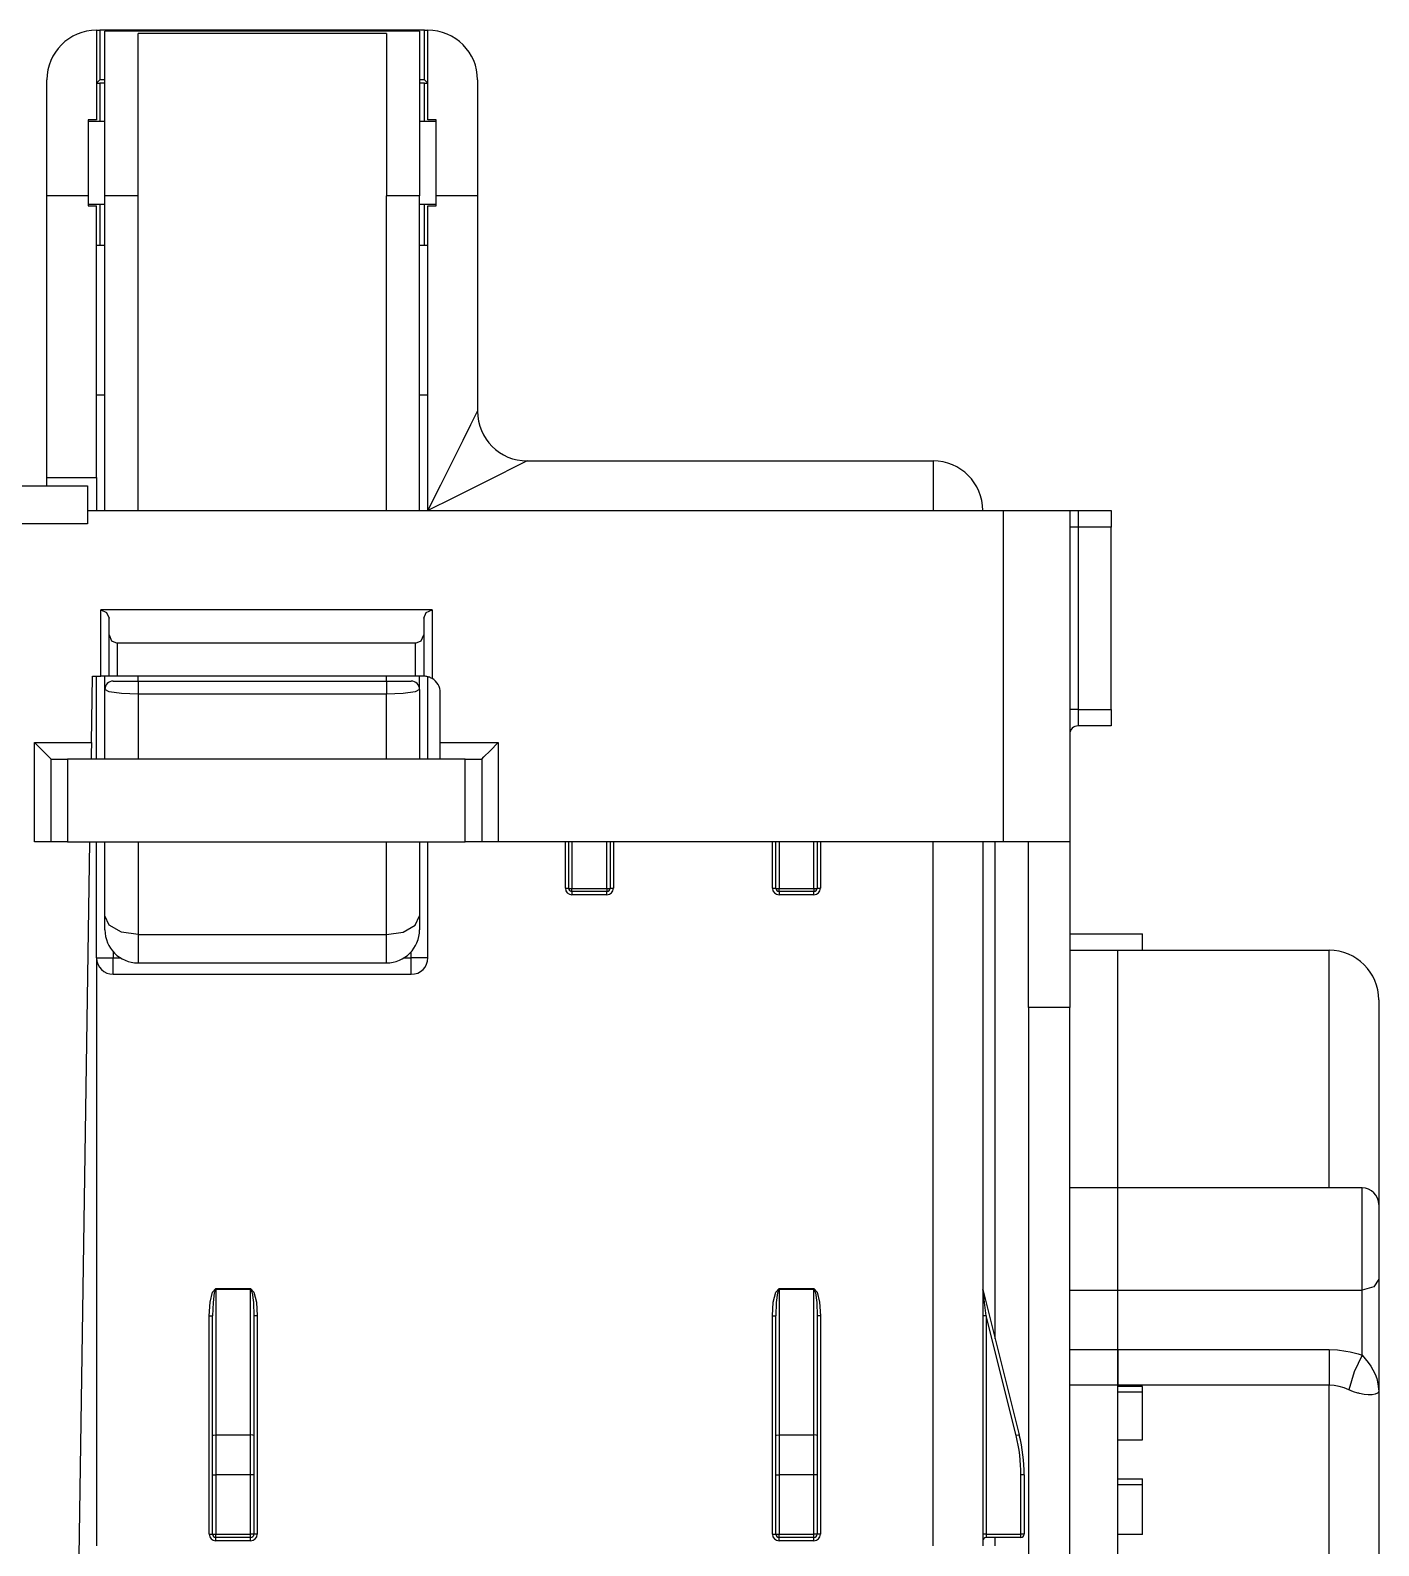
# Model space of a CAD drawing. Header units: millimetres. Extents: x 10547 to 11305, y 9897 to 10391.
# Drawn here: x 10951.976 to 10952.705, y 10069.149 to 10069.969 of the extents above; entities that cross this region are included whole.
import ezdxf

# ---------------------------------------------------------------- set-up
doc = ezdxf.new("R2010")
doc.units = ezdxf.units.MM
doc.layers.add('LG-AIRCON', color=240, linetype='Continuous')
doc.layers.add('에어컨', color=15, linetype='Continuous')

# ---------------------------------------------------------------- blocks, each defined once
blk = doc.blocks.new('A$C079960E7')
at = {"layer": '에어컨', "color": 0, "linetype": 'Continuous'}
for p, q in [((1869.31, 348.3, 0), (1869.67, 348.3, 0)), ((1869.31, 348.3, 0), (1869.31, 348.3, 0)), ((1869.31, 348.3, 0), (1869.31, 348.3, 0)), ((1869.31, 348.3, 0), (1869.31, 347.56, 0)), ((1869.31, 348.3, 0), (1869.31, 348.3, 0)), ((1869.31, 348.3, 0), (1869.34, 348.3, 0)), ((1869.31, 347.56, 0), (1869.31, 345.59, 0)), ((1869.34, 348.3, 0), (1869.37, 348.3, 0)), ((1869.37, 348.3, 0), (1869.41, 348.3, 0)), ((1869.41, 348.3, 0), (1869.53, 348.3, 0)), ((1869.53, 348.3, 0), (1869.67, 348.3, 0)), ((1869.67, 348.3, 0), (1869.67, 342.9, 0)), ((1904.95, 348.3, 0), (1869.67, 348.3, 0)), ((1904.41, 348.2, 0), (1870.21, 348.2, 0)), ((1870.21, 348.19, 0), (1870.21, 348.2, 0)), ((1870.21, 348.2, 0), (1870.21, 348.2, 0)), ((1904.41, 348.19, 0), (1870.21, 348.19, 0)), ((1870.21, 347.18, 0), (1870.21, 348.19, 0)), ((1900.81, 347.94, 0), (1873.81, 347.94, 0)), ((1873.81, 346.67, 0), (1873.81, 347.94, 0)), ((1900.81, 347.94, 0), (1900.81, 346.67, 0)), ((1904.41, 348.2, 0), (1904.41, 348.2, 0)), ((1904.41, 348.2, 0), (1904.41, 348.19, 0)), ((1904.41, 348.19, 0), (1904.41, 347.18, 0)), ((1904.95, 342.9, 0), (1904.95, 348.3, 0)), ((1904.95, 348.3, 0), (1905.31, 348.3, 0)), ((1904.95, 348.3, 0), (1905.01, 348.3, 0)), ((1905.01, 348.3, 0), (1905.07, 348.3, 0)), ((1905.07, 348.3, 0), (1905.12, 348.3, 0)), ((1905.12, 348.3, 0), (1905.17, 348.3, 0)), ((1905.17, 348.3, 0), (1905.22, 348.3, 0)), ((1905.22, 348.3, 0), (1905.25, 348.3, 0)), ((1905.25, 348.3, 0), (1905.28, 348.3, 0)), ((1905.28, 348.3, 0), (1905.3, 348.3, 0)), ((1905.3, 348.3, 0), (1905.31, 348.3, 0)), ((1905.31, 348.3, 0), (1905.31, 348.3, 0)), ((1905.31, 348.3, 0), (1905.31, 348.3, 0)), ((1905.31, 347.56, 0), (1905.31, 348.3, 0)), ((1905.31, 348.3, 0), (1905.31, 348.3, 0)), ((1905.31, 345.59, 0), (1905.31, 347.56, 0)), ((1870.21, 345.18, 0), (1870.21, 347.18, 0)), ((1873.81, 344.55, 0), (1873.81, 346.67, 0)), ((1900.81, 346.67, 0), (1900.81, 344.55, 0)), ((1904.41, 347.18, 0), (1904.41, 345.18, 0)), ((1869.31, 345.59, 0), (1869.31, 342.52, 0)), ((1870.21, 342.3, 0), (1870.21, 345.18, 0)), ((1873.81, 341.69, 0), (1873.81, 344.55, 0)), ((1900.81, 344.55, 0), (1900.81, 341.69, 0)), ((1904.41, 345.18, 0), (1904.41, 342.3, 0)), ((1905.31, 342.52, 0), (1905.31, 345.59, 0)), ((1863.91, 342.28, 0), (1863.91, 342.9, 0)), ((1869.67, 342.9, 0), (1869.31, 342.54, 0)), ((1870.21, 342.9, 0), (1869.67, 342.9, 0)), ((1904.95, 342.9, 0), (1904.41, 342.9, 0)), ((1904.95, 342.9, 0), (1905.31, 342.54, 0)), ((1910.71, 342.9, 0), (1910.71, 342.28, 0)), ((1863.91, 340.5, 0), (1863.91, 342.28, 0)), ((1869.31, 342.54, 0), (1869.41, 342.54, 0)), ((1869.31, 342.52, 0), (1869.31, 338.58, 0)), ((1869.41, 342.54, 0), (1869.67, 342.54, 0)), ((1870.21, 342.54, 0), (1869.67, 342.54, 0)), ((1869.67, 342.54, 0), (1869.67, 338.4, 0)), ((1870.21, 338.72, 0), (1870.21, 342.3, 0)), ((1873.81, 338.24, 0), (1873.81, 341.69, 0)), ((1900.81, 341.69, 0), (1900.81, 338.24, 0)), ((1904.95, 342.54, 0), (1904.41, 342.54, 0)), ((1904.41, 342.3, 0), (1904.41, 338.72, 0)), ((1904.95, 338.4, 0), (1904.95, 342.54, 0)), ((1904.95, 342.54, 0), (1905.2, 342.54, 0)), ((1905.2, 342.54, 0), (1905.31, 342.54, 0)), ((1905.31, 338.58, 0), (1905.31, 342.52, 0)), ((1910.71, 342.28, 0), (1910.71, 340.5, 0)), ((1863.91, 337.71, 0), (1863.91, 340.5, 0)), ((1910.71, 340.5, 0), (1910.71, 337.71, 0)), ((1863.91, 334.2, 0), (1863.91, 337.71, 0)), ((1868.41, 338.58, 0), (1868.41, 334.56, 0)), ((1868.86, 338.58, 0), (1868.41, 338.58, 0)), ((1870.21, 338.4, 0), (1868.41, 338.4, 0)), ((1869.31, 338.58, 0), (1868.86, 338.58, 0)), ((1870.21, 334.64, 0), (1870.21, 338.72, 0)), ((1873.81, 334.37, 0), (1873.81, 338.24, 0)), ((1900.81, 338.24, 0), (1900.81, 334.37, 0)), ((1904.41, 338.72, 0), (1904.41, 334.64, 0)), ((1906.21, 338.4, 0), (1904.41, 338.4, 0)), ((1905.76, 338.58, 0), (1905.31, 338.58, 0)), ((1906.21, 338.58, 0), (1905.76, 338.58, 0)), ((1906.21, 334.56, 0), (1906.21, 338.58, 0)), ((1910.71, 337.71, 0), (1910.71, 334.2, 0)), ((1868.41, 334.56, 0), (1868.41, 330.3, 0)), ((1870.21, 330.3, 0), (1870.21, 334.64, 0)), ((1873.81, 330.3, 0), (1873.81, 334.37, 0)), ((1900.81, 334.37, 0), (1900.81, 330.3, 0)), ((1904.41, 334.64, 0), (1904.41, 330.3, 0)), ((1906.21, 330.3, 0), (1906.21, 334.56, 0)), ((1863.91, 330.3, 0), (1863.91, 334.2, 0)), ((1910.71, 334.2, 0), (1910.71, 330.3, 0)), ((1863.91, 299.7, 0), (1863.91, 330.3, 0)), ((1864.49, 330.3, 0), (1863.91, 330.3, 0)), ((1866.1, 330.3, 0), (1864.49, 330.3, 0)), ((1868.41, 330.3, 0), (1866.1, 330.3, 0)), ((1868.41, 330.3, 0), (1868.41, 329.22, 0)), ((1868.41, 329.4, 0), (1870.21, 329.4, 0)), ((1869.67, 329.4, 0), (1869.67, 324.9, 0)), ((1873.81, 330.3, 0), (1870.21, 330.3, 0)), ((1870.21, 296.1, 0), (1870.21, 330.3, 0)), ((1873.81, 296.1, 0), (1873.81, 330.3, 0)), ((1904.41, 330.3, 0), (1900.81, 330.3, 0)), ((1900.81, 296.1, 0), (1900.81, 330.3, 0)), ((1904.41, 296.1, 0), (1904.41, 330.3, 0)), ((1904.41, 329.4, 0), (1906.21, 329.4, 0)), ((1904.95, 324.9, 0), (1904.95, 329.4, 0)), ((1906.21, 329.22, 0), (1906.21, 330.3, 0)), ((1908.51, 330.3, 0), (1906.21, 330.3, 0)), ((1910.13, 330.3, 0), (1908.51, 330.3, 0)), ((1910.71, 330.3, 0), (1910.13, 330.3, 0)), ((1910.71, 330.3, 0), (1910.71, 306.9, 0)), ((1868.41, 329.22, 0), (1868.86, 329.22, 0)), ((1868.86, 329.22, 0), (1869.31, 329.22, 0)), ((1869.31, 299.7, 0), (1869.31, 329.22, 0)), ((1905.31, 296.1, 0), (1905.31, 329.22, 0)), ((1905.31, 329.22, 0), (1905.76, 329.22, 0)), ((1905.76, 329.22, 0), (1906.21, 329.22, 0)), ((1869.41, 324.9, 0), (1869.31, 324.9, 0)), ((1869.67, 324.9, 0), (1869.41, 324.9, 0)), ((1870.21, 324.9, 0), (1869.67, 324.9, 0)), ((1904.95, 324.9, 0), (1904.41, 324.9, 0)), ((1905.2, 324.9, 0), (1904.95, 324.9, 0)), ((1905.31, 324.9, 0), (1905.2, 324.9, 0)), ((1869.31, 308.7, 0), (1869.55, 308.7, 0)), ((1869.55, 308.7, 0), (1870.21, 308.7, 0)), ((1904.41, 308.7, 0), (1905.07, 308.7, 0)), ((1905.07, 308.7, 0), (1905.31, 308.7, 0)), ((1909.98, 305.45, 0), (1910.52, 306.53, 0)), ((1910.52, 306.53, 0), (1910.71, 306.9, 0)), ((1909.13, 303.74, 0), (1909.98, 305.45, 0)), ((1908.01, 301.5, 0), (1909.13, 303.74, 0)), ((1906.71, 298.9, 0), (1908.01, 301.5, 0)), ((1916.11, 301.5, 0), (1915.74, 301.32, 0)), ((1916.11, 301.5, 0), (1960.21, 301.5, 0)), ((1960.21, 301.5, 0), (1960.21, 300.78, 0)), ((1912.94, 299.92, 0), (1910.71, 298.8, 0)), ((1914.66, 300.78, 0), (1912.94, 299.92, 0)), ((1915.74, 301.32, 0), (1914.66, 300.78, 0)), ((1960.21, 300.78, 0), (1960.21, 298.8, 0)), ((1859.32, 298.8, 0), (1862.76, 298.8, 0)), ((1862.76, 298.8, 0), (1865.68, 298.8, 0)), ((1863.91, 298.8, 0), (1863.91, 299.7, 0)), ((1863.91, 299.7, 0), (1869.31, 299.7, 0)), ((1865.68, 298.8, 0), (1867.63, 298.8, 0)), ((1867.63, 298.8, 0), (1868.32, 298.8, 0)), ((1868.32, 298.8, 0), (1868.32, 294.66, 0)), ((1869.31, 299.7, 0), (1869.31, 296.1, 0)), ((1905.31, 296.1, 0), (1906.71, 298.9, 0)), ((1910.71, 298.8, 0), (1908.1, 297.5, 0)), ((1960.21, 298.8, 0), (1960.21, 296.1, 0)), ((1908.1, 297.5, 0), (1905.31, 296.1, 0)), ((1868.32, 296.1, 0), (1967.86, 296.1, 0)), ((1967.86, 260.1, 0), (1967.86, 296.1, 0)), ((1967.86, 296.1, 0), (1970.61, 296.1, 0)), ((1970.61, 296.1, 0), (1972.95, 296.1, 0)), ((1972.95, 296.1, 0), (1974.51, 296.1, 0)), ((1974.51, 296.1, 0), (1975.06, 296.1, 0)), ((1975.06, 296.1, 0), (1975.06, 260.1, 0)), ((1975.06, 296.1, 0), (1975.09, 296.1, 0)), ((1975.09, 296.1, 0), (1975.17, 296.1, 0)), ((1975.17, 296.1, 0), (1975.45, 296.1, 0)), ((1975.45, 296.1, 0), (1975.83, 296.1, 0)), ((1975.83, 296.1, 0), (1975.89, 296.1, 0)), ((1975.89, 296.1, 0), (1975.95, 296.1, 0)), ((1975.95, 296.1, 0), (1975.95, 296.1, 0)), ((1975.95, 296.1, 0), (1975.96, 296.1, 0)), ((1975.96, 296.1, 0), (1979.56, 296.1, 0)), ((1975.96, 296.1, 0), (1975.96, 295.57, 0)), ((1975.96, 295.57, 0), (1975.96, 294.3, 0)), ((1979.56, 296.1, 0), (1979.56, 295.57, 0)), ((1979.56, 295.57, 0), (1979.56, 294.3, 0)), ((1862.76, 294.66, 0), (1859.32, 294.66, 0)), ((1865.68, 294.66, 0), (1862.76, 294.66, 0)), ((1867.63, 294.66, 0), (1865.68, 294.66, 0)), ((1868.32, 294.66, 0), (1867.63, 294.66, 0)), ((1975.32, 294.3, 0), (1975.06, 294.3, 0)), ((1975.96, 294.3, 0), (1975.32, 294.3, 0)), ((1975.96, 294.3, 0), (1975.96, 274.5, 0)), ((1979.56, 294.3, 0), (1975.96, 294.3, 0)), ((1979.56, 274.5, 0), (1979.56, 294.3, 0)), ((1905.76, 285.3, 0), (1869.76, 285.3, 0)), ((1869.76, 278.1, 0), (1869.76, 285.3, 0)), ((1869.76, 285.3, 0), (1870.39, 285.04, 0)), ((1870.39, 285.04, 0), (1870.66, 284.4, 0)), ((1904.86, 284.4, 0), (1905.12, 285.04, 0)), ((1905.12, 285.04, 0), (1905.76, 285.3, 0)), ((1905.76, 285.3, 0), (1905.76, 277.86, 0)), ((1870.66, 282.6, 0), (1870.66, 284.4, 0)), ((1904.86, 284.4, 0), (1904.86, 282.6, 0)), ((1870.66, 278.1, 0), (1870.66, 282.6, 0)), ((1870.66, 282.6, 0), (1870.92, 281.96, 0)), ((1870.92, 281.96, 0), (1871.56, 281.7, 0)), ((1871.56, 281.7, 0), (1871.56, 278.1, 0)), ((1903.96, 281.7, 0), (1871.56, 281.7, 0)), ((1903.96, 281.7, 0), (1904.59, 281.96, 0)), ((1903.96, 278.1, 0), (1903.96, 281.7, 0)), ((1904.59, 281.96, 0), (1904.86, 282.6, 0)), ((1904.86, 282.6, 0), (1904.86, 278.1, 0)), ((1868.75, 270.9, 0), (1868.86, 278.1, 0)), ((1868.86, 278.1, 0), (1869.76, 278.1, 0)), ((1869.31, 269.1, 0), (1869.31, 278.1, 0)), ((1870.39, 278.1, 0), (1869.76, 278.1, 0)), ((1870.21, 276.67, 0), (1870.21, 278.1, 0)), ((1870.66, 278.1, 0), (1870.39, 278.1, 0)), ((1870.92, 278.1, 0), (1870.66, 278.1, 0)), ((1871.56, 278.1, 0), (1870.92, 278.1, 0)), ((1871.11, 277.57, 0), (1871.47, 277.57, 0)), ((1871.47, 277.57, 0), (1872.46, 277.57, 0)), ((1903.96, 278.1, 0), (1871.56, 278.1, 0)), ((1872.46, 277.57, 0), (1873.81, 277.57, 0)), ((1873.81, 277.57, 0), (1873.81, 278.1, 0)), ((1873.81, 277.57, 0), (1900.81, 277.57, 0)), ((1873.81, 277.57, 0), (1873.81, 277.09, 0)), ((1873.81, 277.09, 0), (1873.81, 276.16, 0)), ((1900.81, 277.57, 0), (1900.81, 278.1, 0)), ((1900.81, 277.57, 0), (1900.81, 277.09, 0)), ((1900.81, 277.57, 0), (1902.16, 277.57, 0)), ((1900.81, 277.09, 0), (1900.81, 276.16, 0)), ((1902.16, 277.57, 0), (1903.15, 277.57, 0)), ((1903.15, 277.57, 0), (1903.51, 277.57, 0)), ((1904.59, 278.1, 0), (1903.96, 278.1, 0)), ((1904.41, 276.67, 0), (1904.41, 278.1, 0)), ((1904.86, 278.1, 0), (1904.59, 278.1, 0)), ((1904.88, 278.1, 0), (1904.86, 278.1, 0)), ((1904.86, 278.1, 0), (1904.86, 278.1, 0)), ((1904.9, 278.1, 0), (1904.88, 278.1, 0)), ((1904.93, 278.1, 0), (1904.9, 278.1, 0)), ((1905.02, 278.09, 0), (1904.93, 278.1, 0)), ((1905.14, 278.08, 0), (1905.02, 278.09, 0)), ((1905.2, 278.07, 0), (1905.14, 278.08, 0)), ((1905.28, 278.05, 0), (1905.2, 278.07, 0)), ((1905.35, 278.03, 0), (1905.28, 278.05, 0)), ((1905.31, 269.1, 0), (1905.31, 278.04, 0)), ((1905.43, 278.01, 0), (1905.35, 278.03, 0)), ((1905.52, 277.98, 0), (1905.43, 278.01, 0)), ((1905.6, 277.94, 0), (1905.52, 277.98, 0)), ((1905.68, 277.9, 0), (1905.6, 277.94, 0)), ((1905.76, 277.86, 0), (1905.68, 277.9, 0)), ((1870.21, 269.1, 0), (1870.21, 276.67, 0)), ((1870.69, 276.42, 0), (1870.21, 276.67, 0)), ((1872.01, 276.23, 0), (1870.69, 276.42, 0)), ((1873.81, 276.16, 0), (1872.01, 276.23, 0)), ((1900.81, 276.16, 0), (1873.81, 276.16, 0)), ((1873.81, 276.16, 0), (1873.81, 269.1, 0)), ((1902.61, 276.23, 0), (1900.81, 276.16, 0)), ((1900.81, 269.1, 0), (1900.81, 276.16, 0)), ((1903.93, 276.42, 0), (1902.61, 276.23, 0)), ((1904.41, 276.67, 0), (1903.93, 276.42, 0)), ((1904.41, 276.67, 0), (1904.41, 269.1, 0)), ((1906.66, 270.9, 0), (1906.66, 276.3, 0)), ((1975.32, 274.5, 0), (1975.06, 274.5, 0)), ((1975.96, 274.5, 0), (1975.32, 274.5, 0)), ((1975.96, 274.5, 0), (1979.56, 274.5, 0)), ((1975.96, 274.5, 0), (1975.96, 273.23, 0)), ((1979.56, 274.5, 0), (1979.56, 273.23, 0)), ((1975.96, 273.23, 0), (1975.96, 272.7, 0)), ((1979.56, 272.7, 0), (1975.96, 272.7, 0)), ((1979.56, 273.23, 0), (1979.56, 272.7, 0)), ((1862.56, 260.1, 0), (1862.56, 270.9, 0)), ((1862.56, 270.9, 0), (1868.75, 270.9, 0)), ((1862.56, 270.9, 0), (1863.46, 270, 0)), ((1868.75, 270.9, 0), (1868.73, 269.63, 0)), ((1906.66, 270.9, 0), (1912.96, 270.9, 0)), ((1906.66, 269.63, 0), (1906.66, 270.9, 0)), ((1912.06, 270, 0), (1912.96, 270.9, 0)), ((1912.96, 270.9, 0), (1912.96, 260.1, 0)), ((1863.46, 270, 0), (1864.12, 269.34, 0)), ((1864.12, 269.34, 0), (1864.36, 269.1, 0)), ((1864.36, 260.1, 0), (1864.36, 269.1, 0)), ((1864.36, 269.1, 0), (1864.88, 269.1, 0)), ((1864.88, 269.1, 0), (1866.16, 269.1, 0)), ((1866.16, 269.1, 0), (1866.16, 260.1, 0)), ((1909.36, 269.1, 0), (1866.16, 269.1, 0)), ((1868.73, 269.63, 0), (1868.72, 269.1, 0)), ((1906.66, 269.1, 0), (1906.66, 269.63, 0)), ((1909.36, 260.1, 0), (1909.36, 269.1, 0)), ((1909.36, 269.1, 0), (1910.63, 269.1, 0)), ((1910.63, 269.1, 0), (1911.16, 269.1, 0)), ((1911.16, 269.1, 0), (1911.4, 269.34, 0)), ((1911.16, 269.1, 0), (1911.16, 260.1, 0)), ((1911.4, 269.34, 0), (1912.06, 270, 0)), ((1863.83, 260.1, 0), (1862.56, 260.1, 0)), ((1864.36, 260.1, 0), (1863.83, 260.1, 0)), ((1864.88, 260.1, 0), (1864.36, 260.1, 0)), ((1866.16, 260.1, 0), (1864.88, 260.1, 0)), ((1866.16, 260.1, 0), (1909.36, 260.1, 0)), ((1867.21, 168.66, 0), (1868.59, 260.1, 0)), ((1869.31, 247.5, 0), (1869.31, 260.1, 0)), ((1870.21, 252.07, 0), (1870.21, 260.1, 0)), ((1873.81, 260.1, 0), (1873.81, 250.01, 0)), ((1900.81, 250.01, 0), (1900.81, 260.1, 0)), ((1904.41, 260.1, 0), (1904.41, 252.07, 0)), ((1905.31, 247.5, 0), (1905.31, 260.1, 0)), ((1910.63, 260.1, 0), (1909.36, 260.1, 0)), ((1911.16, 260.1, 0), (1910.63, 260.1, 0)), ((1911.69, 260.1, 0), (1911.16, 260.1, 0)), ((1912.96, 260.1, 0), (1911.69, 260.1, 0)), ((1967.86, 260.1, 0), (1912.96, 260.1, 0)), ((1920.25, 255.06, 0), (1920.25, 260.1, 0)), ((1920.61, 255.06, 0), (1920.61, 260.1, 0)), ((1920.97, 260.1, 0), (1920.97, 255.01, 0)), ((1924.75, 255.01, 0), (1924.75, 260.1, 0)), ((1925.11, 260.1, 0), (1925.11, 255.06, 0)), ((1925.47, 260.1, 0), (1925.47, 255.06, 0)), ((1942.75, 255.06, 0), (1942.75, 260.1, 0)), ((1943.11, 255.06, 0), (1943.11, 260.1, 0)), ((1943.47, 260.1, 0), (1943.47, 255.01, 0)), ((1947.25, 255.01, 0), (1947.25, 260.1, 0)), ((1947.61, 260.1, 0), (1947.61, 255.06, 0)), ((1947.97, 260.1, 0), (1947.97, 255.06, 0)), ((1960.21, 183.6, 0), (1960.21, 260.1, 0)), ((1965.61, 260.1, 0), (1965.61, 183.6, 0)), ((1966.96, 206.1, 0), (1966.96, 260.1, 0)), ((1970.61, 260.1, 0), (1967.86, 260.1, 0)), ((1970.56, 259.49, 0), (1970.56, 260.1, 0)), ((1970.56, 257.69, 0), (1970.56, 259.49, 0)), ((1972.95, 260.1, 0), (1970.61, 260.1, 0)), ((1974.51, 260.1, 0), (1972.95, 260.1, 0)), ((1975.06, 260.1, 0), (1974.51, 260.1, 0)), ((1975.06, 260.1, 0), (1975.06, 259.49, 0)), ((1975.06, 259.49, 0), (1975.06, 257.69, 0)), ((1970.56, 254.83, 0), (1970.56, 257.69, 0)), ((1975.06, 257.69, 0), (1975.06, 254.83, 0)), ((1920.25, 255.06, 0), (1920.5, 255.06, 0)), ((1920.5, 255.06, 0), (1920.61, 255.06, 0)), ((1920.61, 255.06, 0), (1920.71, 255.03, 0)), ((1920.71, 255.03, 0), (1920.97, 255.01, 0)), ((1920.97, 255.01, 0), (1924.75, 255.01, 0)), ((1920.97, 254.79, 0), (1920.97, 255.01, 0)), ((1920.97, 254.7, 0), (1920.97, 254.79, 0)), ((1924.75, 254.7, 0), (1920.97, 254.7, 0)), ((1920.97, 254.7, 0), (1920.97, 254.6, 0)), ((1920.97, 254.6, 0), (1920.97, 254.34, 0)), ((1924.75, 254.34, 0), (1920.97, 254.34, 0)), ((1924.75, 255.01, 0), (1925, 255.03, 0)), ((1924.75, 255.01, 0), (1924.75, 254.79, 0)), ((1924.75, 254.79, 0), (1924.75, 254.7, 0)), ((1924.75, 254.6, 0), (1924.75, 254.7, 0)), ((1924.75, 254.34, 0), (1924.75, 254.6, 0)), ((1925, 255.03, 0), (1925.11, 255.06, 0)), ((1925.11, 255.06, 0), (1925.21, 255.06, 0)), ((1925.21, 255.06, 0), (1925.47, 255.06, 0)), ((1942.75, 255.06, 0), (1943, 255.06, 0)), ((1943, 255.06, 0), (1943.11, 255.06, 0)), ((1943.11, 255.06, 0), (1943.21, 255.03, 0)), ((1943.21, 255.03, 0), (1943.47, 255.01, 0)), ((1943.47, 255.01, 0), (1947.25, 255.01, 0)), ((1943.47, 254.79, 0), (1943.47, 255.01, 0)), ((1943.47, 254.7, 0), (1943.47, 254.79, 0)), ((1947.25, 254.7, 0), (1943.47, 254.7, 0)), ((1943.47, 254.7, 0), (1943.47, 254.6, 0)), ((1943.47, 254.6, 0), (1943.47, 254.34, 0)), ((1947.25, 254.34, 0), (1943.47, 254.34, 0)), ((1947.25, 255.01, 0), (1947.5, 255.03, 0)), ((1947.25, 255.01, 0), (1947.25, 254.79, 0)), ((1947.25, 254.79, 0), (1947.25, 254.7, 0)), ((1947.25, 254.6, 0), (1947.25, 254.7, 0)), ((1947.25, 254.34, 0), (1947.25, 254.6, 0)), ((1947.5, 255.03, 0), (1947.61, 255.06, 0)), ((1947.61, 255.06, 0), (1947.71, 255.06, 0)), ((1947.71, 255.06, 0), (1947.97, 255.06, 0)), ((1970.56, 251.1, 0), (1970.56, 254.83, 0)), ((1975.06, 254.83, 0), (1975.06, 251.1, 0)), ((1870.69, 251.04, 0), (1870.21, 252.07, 0)), ((1870.21, 250.94, 0), (1870.21, 252.07, 0)), ((1903.93, 251.04, 0), (1904.41, 252.07, 0)), ((1904.41, 252.07, 0), (1904.41, 250.94, 0)), ((1870.21, 250.54, 0), (1870.21, 250.94, 0)), ((1872.01, 250.28, 0), (1870.69, 251.04, 0)), ((1902.61, 250.28, 0), (1903.93, 251.04, 0)), ((1904.41, 250.94, 0), (1904.41, 250.54, 0)), ((1970.56, 246.76, 0), (1970.56, 251.1, 0)), ((1975.06, 251.1, 0), (1975.06, 246.76, 0)), ((1873.81, 250.01, 0), (1872.01, 250.28, 0)), ((1873.81, 250.01, 0), (1900.81, 250.01, 0)), ((1873.81, 250.01, 0), (1873.81, 247.75, 0)), ((1900.81, 250.01, 0), (1902.61, 250.28, 0)), ((1900.81, 247.75, 0), (1900.81, 250.01, 0)), ((1975.06, 250.11, 0), (1982.98, 250.11, 0)), ((1982.98, 248.31, 0), (1982.98, 250.11, 0)), ((1869.31, 247.5, 0), (1869.31, 183.6, 0)), ((1869.31, 247.5, 0), (1869.84, 247.5, 0)), ((1869.84, 247.5, 0), (1871.11, 247.5, 0)), ((1871.11, 248.16, 0), (1871.11, 247.5, 0)), ((1871.11, 247.5, 0), (1871.87, 247.5, 0)), ((1871.11, 246.23, 0), (1871.11, 247.5, 0)), ((1873.81, 247.75, 0), (1873.81, 246.94, 0)), ((1900.81, 246.94, 0), (1900.81, 247.75, 0)), ((1902.74, 247.5, 0), (1903.51, 247.5, 0)), ((1903.51, 247.5, 0), (1903.51, 248.16, 0)), ((1904.78, 247.5, 0), (1903.51, 247.5, 0)), ((1903.51, 246.23, 0), (1903.51, 247.5, 0)), ((1905.31, 247.5, 0), (1904.78, 247.5, 0)), ((1975.06, 248.31, 0), (1980.28, 248.31, 0)), ((1980.28, 248.31, 0), (2003.23, 248.31, 0)), ((1980.28, 247.76, 0), (1980.28, 248.31, 0)), ((1980.28, 247.76, 0), (1980.28, 248.31, 0)), ((1980.28, 246.09, 0), (1980.28, 247.76, 0)), ((1980.28, 246.09, 0), (1980.28, 247.76, 0)), ((2003.23, 247.76, 0), (2003.23, 248.31, 0)), ((2003.23, 246.09, 0), (2003.23, 247.76, 0)), ((1871.11, 245.7, 0), (1871.11, 246.23, 0)), ((1871.11, 245.7, 0), (1903.51, 245.7, 0)), ((1873.81, 246.94, 0), (1900.81, 246.94, 0)), ((1903.51, 245.7, 0), (1903.51, 246.23, 0)), ((1970.56, 242.1, 0), (1970.56, 246.76, 0)), ((1975.06, 246.76, 0), (1975.06, 242.1, 0)), ((1980.28, 243.35, 0), (1980.28, 246.09, 0)), ((1980.28, 243.35, 0), (1980.28, 246.09, 0)), ((2003.23, 243.35, 0), (2003.23, 246.09, 0)), ((1980.28, 239.56, 0), (1980.28, 243.35, 0)), ((1980.28, 239.56, 0), (1980.28, 243.35, 0)), ((2003.23, 239.56, 0), (2003.23, 243.35, 0)), ((2008.63, 242.91, 0), (2008.63, 242.43, 0)), ((2008.63, 242.43, 0), (2008.63, 241.01, 0)), ((1975.06, 242.1, 0), (1970.56, 242.1, 0)), ((1970.56, 242.1, 0), (1970.56, 166.5, 0)), ((1975.06, 165.6, 0), (1975.06, 242.1, 0)), ((2008.63, 241.01, 0), (2008.63, 238.66, 0)), ((1980.28, 234.78, 0), (1980.28, 239.56, 0)), ((1980.28, 234.78, 0), (1980.28, 239.56, 0)), ((2003.23, 234.78, 0), (2003.23, 239.56, 0)), ((2008.63, 238.66, 0), (2008.63, 235.4, 0)), ((1980.28, 229.06, 0), (1980.28, 234.78, 0)), ((1980.28, 229.06, 0), (1980.28, 234.78, 0)), ((2003.23, 229.06, 0), (2003.23, 234.78, 0)), ((2008.63, 235.4, 0), (2008.63, 231.29, 0)), ((2008.63, 231.29, 0), (2008.63, 226.36, 0)), ((1980.28, 222.48, 0), (1980.28, 229.06, 0)), ((1980.28, 222.48, 0), (1980.28, 229.06, 0)), ((2003.23, 222.48, 0), (2003.23, 229.06, 0)), ((2008.63, 226.36, 0), (2008.63, 220.68, 0)), ((1980.28, 222.48, 0), (1975.06, 222.48, 0)), ((2006.83, 222.48, 0), (1980.28, 222.48, 0)), ((1980.28, 222, 0), (1980.28, 222.48, 0)), ((1980.28, 222, 0), (1980.28, 222.48, 0)), ((2006.83, 222, 0), (2006.83, 222.48, 0)), ((1980.28, 220.64, 0), (1980.28, 222, 0)), ((1980.28, 220.64, 0), (1980.28, 222, 0)), ((2006.83, 220.64, 0), (2006.83, 222, 0)), ((1980.28, 218.58, 0), (1980.28, 220.64, 0)), ((1980.28, 218.58, 0), (1980.28, 220.64, 0)), ((2006.83, 218.58, 0), (2006.83, 220.64, 0)), ((2008.63, 220.68, 0), (2008.63, 220.18, 0)), ((2008.63, 220.18, 0), (2008.63, 218.78, 0)), ((1980.28, 216.12, 0), (1980.28, 218.58, 0)), ((1980.28, 216.12, 0), (1980.28, 218.58, 0)), ((2006.83, 216.12, 0), (2006.83, 218.58, 0)), ((2008.63, 218.78, 0), (2008.63, 216.76, 0)), ((1980.28, 213.61, 0), (1980.28, 216.12, 0)), ((1980.28, 213.61, 0), (1980.28, 216.12, 0)), ((2006.83, 213.61, 0), (2006.83, 216.12, 0)), ((2008.63, 216.76, 0), (2008.63, 214.53, 0)), ((2008.63, 214.53, 0), (2008.63, 212.55, 0)), ((1980.28, 211.39, 0), (1980.28, 213.61, 0)), ((1980.28, 211.39, 0), (1980.28, 213.61, 0)), ((2006.83, 211.39, 0), (2006.83, 213.61, 0)), ((2008.63, 212.55, 0), (2008.1, 211.73, 0)), ((2008.63, 212.55, 0), (2008.63, 200.36, 0)), ((1881.64, 210.06, 0), (1881.91, 211.15, 0)), ((1881.91, 211.15, 0), (1882.27, 211.55, 0)), ((1882.09, 211.07, 0), (1881.96, 210.02, 0)), ((1882.27, 211.46, 0), (1882.09, 211.07, 0)), ((1882.27, 211.55, 0), (1886.05, 211.55, 0)), ((1882.27, 211.5, 0), (1882.27, 211.55, 0)), ((1882.27, 211.46, 0), (1882.27, 211.5, 0)), ((1882.27, 211.46, 0), (1882.27, 195.65, 0)), ((1886.05, 211.46, 0), (1882.27, 211.46, 0)), ((1886.05, 211.55, 0), (1886.05, 211.5, 0)), ((1886.05, 211.55, 0), (1886.41, 211.15, 0)), ((1886.05, 211.5, 0), (1886.05, 211.46, 0)), ((1886.05, 195.65, 0), (1886.05, 211.46, 0)), ((1886.05, 211.46, 0), (1886.23, 211.07, 0)), ((1886.23, 211.07, 0), (1886.36, 210.02, 0)), ((1886.41, 211.15, 0), (1886.67, 210.06, 0)), ((1942.84, 210.06, 0), (1943.11, 211.15, 0)), ((1943.11, 211.15, 0), (1943.47, 211.55, 0)), ((1943.29, 211.07, 0), (1943.16, 210.02, 0)), ((1943.47, 211.46, 0), (1943.29, 211.07, 0)), ((1943.47, 211.55, 0), (1947.25, 211.55, 0)), ((1943.47, 211.5, 0), (1943.47, 211.55, 0)), ((1943.47, 211.46, 0), (1943.47, 211.5, 0)), ((1943.47, 211.46, 0), (1943.47, 195.65, 0)), ((1947.25, 211.46, 0), (1943.47, 211.46, 0)), ((1947.25, 211.55, 0), (1947.25, 211.5, 0)), ((1947.25, 211.55, 0), (1947.61, 211.15, 0)), ((1947.25, 211.5, 0), (1947.25, 211.46, 0)), ((1947.25, 195.65, 0), (1947.25, 211.46, 0)), ((1947.25, 211.46, 0), (1947.43, 211.07, 0)), ((1947.43, 211.07, 0), (1947.56, 210.02, 0)), ((1947.61, 211.15, 0), (1947.87, 210.06, 0)), ((1965.62, 211.46, 0), (1969.57, 195.65, 0)), ((1965.67, 211.07, 0), (1965.62, 211.46, 0)), ((1965.79, 210.02, 0), (1965.67, 211.07, 0)), ((1975.06, 211.39, 0), (1980.28, 211.39, 0)), ((1980.28, 204.92, 0), (1980.28, 211.39, 0)), ((1980.28, 211.39, 0), (2006.83, 211.39, 0)), ((1980.28, 204.92, 0), (1980.28, 211.39, 0)), ((2008.1, 211.73, 0), (2006.83, 211.39, 0)), ((2006.83, 204.29, 0), (2006.83, 211.39, 0)), ((1881.55, 208.58, 0), (1881.64, 210.06, 0)), ((1881.96, 210.02, 0), (1881.91, 208.58, 0)), ((1886.36, 210.02, 0), (1886.41, 208.58, 0)), ((1886.67, 210.06, 0), (1886.77, 208.58, 0)), ((1942.75, 208.58, 0), (1942.84, 210.06, 0)), ((1943.16, 210.02, 0), (1943.11, 208.58, 0)), ((1947.56, 210.02, 0), (1947.61, 208.58, 0)), ((1947.87, 210.06, 0), (1947.97, 208.58, 0)), ((1965.97, 208.58, 0), (1965.79, 210.02, 0)), ((1881.55, 184.86, 0), (1881.55, 208.58, 0)), ((1881.55, 208.58, 0), (1881.8, 208.58, 0)), ((1881.8, 208.58, 0), (1881.91, 208.58, 0)), ((1881.91, 195.56, 0), (1881.91, 208.58, 0)), ((1886.41, 208.58, 0), (1886.41, 195.56, 0)), ((1886.51, 208.58, 0), (1886.41, 208.58, 0)), ((1886.77, 208.58, 0), (1886.51, 208.58, 0)), ((1886.77, 208.58, 0), (1886.77, 184.86, 0)), ((1942.75, 184.86, 0), (1942.75, 208.58, 0)), ((1942.75, 208.58, 0), (1943, 208.58, 0)), ((1943, 208.58, 0), (1943.11, 208.58, 0)), ((1943.11, 195.56, 0), (1943.11, 208.58, 0)), ((1947.61, 208.58, 0), (1947.61, 195.56, 0)), ((1947.71, 208.58, 0), (1947.61, 208.58, 0)), ((1947.97, 208.58, 0), (1947.71, 208.58, 0)), ((1947.97, 208.58, 0), (1947.97, 184.86, 0)), ((1965.71, 208.58, 0), (1965.61, 208.58, 0)), ((1965.97, 208.58, 0), (1965.71, 208.58, 0)), ((1965.97, 208.58, 0), (1965.97, 184.86, 0)), ((1969.22, 195.56, 0), (1965.97, 208.58, 0)), ((1975.06, 204.92, 0), (1980.28, 204.92, 0)), ((1980.28, 204.92, 0), (2003.23, 204.92, 0)), ((1980.28, 204.92, 0), (1980.28, 203.05, 0)), ((1980.28, 203.05, 0), (1980.28, 204.92, 0)), ((2003.23, 204.92, 0), (2003.23, 203.05, 0)), ((2003.23, 204.92, 0), (2004.16, 204.88, 0)), ((2004.16, 204.88, 0), (2005.07, 204.76, 0)), ((2005.07, 204.76, 0), (2005.52, 204.68, 0)), ((2005.52, 204.68, 0), (2005.96, 204.57, 0)), ((2005.96, 204.57, 0), (2006.4, 204.44, 0)), ((2006.83, 204.29, 0), (2005.96, 202.51, 0)), ((2006.4, 204.44, 0), (2006.83, 204.29, 0)), ((2006.83, 204.29, 0), (2007.17, 203.9, 0)), ((1980.28, 203.05, 0), (1980.28, 201.03, 0)), ((1980.28, 201.03, 0), (1980.28, 203.05, 0)), ((2003.23, 203.05, 0), (2003.23, 201.03, 0)), ((2007.17, 203.9, 0), (2007.48, 203.52, 0)), ((2007.48, 203.52, 0), (2007.76, 203.12, 0)), ((2007.76, 203.12, 0), (2008, 202.72, 0)), ((2008, 202.72, 0), (2008.23, 202.24, 0)), ((1980.28, 201.03, 0), (1975.06, 201.03, 0)), ((2003.23, 201.03, 0), (1980.28, 201.03, 0)), ((1980.28, 198.26, 0), (1980.28, 201.03, 0)), ((1980.28, 200.96, 0), (1980.28, 201.03, 0)), ((1980.28, 200.89, 0), (1980.28, 200.96, 0)), ((2003.23, 192.79, 0), (2003.23, 201.03, 0)), ((2003.79, 201, 0), (2003.23, 201.03, 0)), ((2004.34, 200.91, 0), (2003.79, 201, 0)), ((2005.96, 202.51, 0), (2005.39, 200.55, 0)), ((2008.23, 202.24, 0), (2008.41, 201.77, 0)), ((2008.41, 201.77, 0), (2008.55, 201.2, 0)), ((2008.55, 201.2, 0), (2008.62, 200.62, 0)), ((1982.98, 200.89, 0), (1980.28, 200.89, 0)), ((1982.98, 200.27, 0), (1980.28, 200.27, 0)), ((1982.98, 198.02, 0), (1982.98, 200.89, 0)), ((2004.87, 200.76, 0), (2004.34, 200.91, 0)), ((2005.39, 200.55, 0), (2004.87, 200.76, 0)), ((2005.89, 200.34, 0), (2005.39, 200.55, 0)), ((2006.37, 200.18, 0), (2005.89, 200.34, 0)), ((2006.46, 200.16, 0), (2006.37, 200.18, 0)), ((2006.55, 200.14, 0), (2006.46, 200.16, 0)), ((2007.06, 200.04, 0), (2006.55, 200.14, 0)), ((2007.5, 200, 0), (2007.06, 200.04, 0)), ((2007.92, 200.01, 0), (2007.5, 200, 0)), ((2008.24, 200.07, 0), (2007.92, 200.01, 0)), ((2008.49, 200.17, 0), (2008.24, 200.07, 0)), ((2008.61, 200.3, 0), (2008.49, 200.17, 0)), ((2008.62, 200.33, 0), (2008.61, 200.3, 0)), ((2008.62, 200.62, 0), (2008.63, 200.5, 0)), ((2008.63, 200.36, 0), (2008.62, 200.33, 0)), ((2008.63, 200.5, 0), (2008.63, 200.37, 0)), ((2008.63, 200.37, 0), (2008.63, 200.37, 0)), ((2008.63, 200.37, 0), (2008.63, 200.36, 0)), ((2008.63, 200.36, 0), (2008.63, 192.19, 0)), ((2008.63, 200.36, 0), (2008.63, 200.36, 0)), ((2008.63, 200.36, 0), (2008.63, 200.36, 0)), ((1980.28, 195.44, 0), (1980.28, 198.26, 0)), ((1982.98, 195.11, 0), (1982.98, 198.02, 0)), ((1881.91, 195.56, 0), (1882.01, 195.63, 0)), ((1881.91, 193.44, 0), (1881.91, 195.56, 0)), ((1882.01, 195.63, 0), (1882.27, 195.65, 0)), ((1882.27, 195.65, 0), (1886.05, 195.65, 0)), ((1882.27, 195.65, 0), (1882.27, 193.48, 0)), ((1886.05, 193.48, 0), (1886.05, 195.65, 0)), ((1886.3, 195.63, 0), (1886.05, 195.65, 0)), ((1886.41, 195.56, 0), (1886.3, 195.63, 0)), ((1886.41, 195.56, 0), (1886.41, 193.44, 0)), ((1943.11, 195.56, 0), (1943.21, 195.63, 0)), ((1943.11, 193.44, 0), (1943.11, 195.56, 0)), ((1943.21, 195.63, 0), (1943.47, 195.65, 0)), ((1943.47, 195.65, 0), (1947.25, 195.65, 0)), ((1943.47, 195.65, 0), (1943.47, 193.48, 0)), ((1947.25, 193.48, 0), (1947.25, 195.65, 0)), ((1947.5, 195.63, 0), (1947.25, 195.65, 0)), ((1947.61, 195.56, 0), (1947.5, 195.63, 0)), ((1947.61, 195.56, 0), (1947.61, 193.44, 0)), ((1969.47, 195.63, 0), (1969.22, 195.56, 0)), ((1969.57, 195.65, 0), (1969.47, 195.63, 0)), ((1980.28, 193.31, 0), (1980.28, 195.44, 0)), ((1980.28, 195.11, 0), (1982.98, 195.11, 0)), ((1881.91, 191.29, 0), (1881.91, 193.44, 0)), ((1882.27, 193.48, 0), (1882.27, 191.29, 0)), ((1886.05, 191.29, 0), (1886.05, 193.48, 0)), ((1886.41, 193.44, 0), (1886.41, 191.29, 0)), ((1943.11, 191.29, 0), (1943.11, 193.44, 0)), ((1943.47, 193.48, 0), (1943.47, 191.29, 0)), ((1947.25, 191.29, 0), (1947.25, 193.48, 0)), ((1947.61, 193.44, 0), (1947.61, 191.29, 0)), ((1980.28, 191.16, 0), (1980.28, 193.31, 0)), ((2003.23, 184.22, 0), (2003.23, 192.79, 0)), ((1881.91, 184.86, 0), (1881.91, 191.29, 0)), ((1881.91, 191.29, 0), (1882.01, 191.29, 0)), ((1882.01, 191.29, 0), (1882.27, 191.29, 0)), ((1882.27, 191.29, 0), (1882.27, 184.86, 0)), ((1886.05, 191.29, 0), (1882.27, 191.29, 0)), ((1886.05, 184.86, 0), (1886.05, 191.29, 0)), ((1886.3, 191.29, 0), (1886.05, 191.29, 0)), ((1886.41, 191.29, 0), (1886.3, 191.29, 0)), ((1886.41, 191.29, 0), (1886.41, 184.86, 0)), ((1943.11, 184.86, 0), (1943.11, 191.29, 0)), ((1943.11, 191.29, 0), (1943.21, 191.29, 0)), ((1943.21, 191.29, 0), (1943.47, 191.29, 0)), ((1943.47, 191.29, 0), (1943.47, 184.86, 0)), ((1947.25, 191.29, 0), (1943.47, 191.29, 0)), ((1947.25, 184.86, 0), (1947.25, 191.29, 0)), ((1947.5, 191.29, 0), (1947.25, 191.29, 0)), ((1947.61, 191.29, 0), (1947.5, 191.29, 0)), ((1947.61, 191.29, 0), (1947.61, 184.86, 0)), ((1969.75, 184.86, 0), (1969.75, 191.29, 0)), ((1970, 191.29, 0), (1969.75, 191.29, 0)), ((1970.11, 191.29, 0), (1970, 191.29, 0)), ((1970.11, 191.29, 0), (1970.11, 184.86, 0)), ((1980.28, 190.88, 0), (1980.28, 191.16, 0)), ((2008.63, 192.19, 0), (2008.63, 183.66, 0)), ((1980.28, 190.88, 0), (1982.98, 190.88, 0)), ((1980.28, 179.65, 0), (1980.28, 190.88, 0)), ((1980.28, 190.26, 0), (1982.98, 190.26, 0)), ((1982.98, 187.86, 0), (1982.98, 190.88, 0)), ((1982.98, 184.82, 0), (1982.98, 187.86, 0)), ((1881.55, 184.86, 0), (1881.8, 184.86, 0)), ((1881.8, 184.86, 0), (1881.91, 184.86, 0)), ((1881.91, 184.86, 0), (1882.01, 184.86, 0)), ((1882.01, 184.86, 0), (1882.27, 184.86, 0)), ((1882.27, 184.86, 0), (1886.05, 184.86, 0)), ((1882.27, 184.61, 0), (1882.27, 184.86, 0)), ((1882.27, 184.5, 0), (1882.27, 184.61, 0)), ((1886.05, 184.5, 0), (1882.27, 184.5, 0)), ((1882.27, 184.4, 0), (1882.27, 184.5, 0)), ((1886.05, 184.61, 0), (1886.05, 184.86, 0)), ((1886.3, 184.86, 0), (1886.05, 184.86, 0)), ((1886.05, 184.5, 0), (1886.05, 184.61, 0)), ((1886.05, 184.4, 0), (1886.05, 184.5, 0)), ((1886.41, 184.86, 0), (1886.3, 184.86, 0)), ((1886.51, 184.86, 0), (1886.41, 184.86, 0)), ((1886.77, 184.86, 0), (1886.51, 184.86, 0)), ((1942.75, 184.86, 0), (1943, 184.86, 0)), ((1943, 184.86, 0), (1943.11, 184.86, 0)), ((1943.11, 184.86, 0), (1943.21, 184.86, 0)), ((1943.21, 184.86, 0), (1943.47, 184.86, 0)), ((1943.47, 184.86, 0), (1947.25, 184.86, 0)), ((1943.47, 184.61, 0), (1943.47, 184.86, 0)), ((1943.47, 184.5, 0), (1943.47, 184.61, 0)), ((1947.25, 184.5, 0), (1943.47, 184.5, 0)), ((1943.47, 184.4, 0), (1943.47, 184.5, 0)), ((1947.5, 184.86, 0), (1947.25, 184.86, 0)), ((1947.25, 184.61, 0), (1947.25, 184.86, 0)), ((1947.25, 184.5, 0), (1947.25, 184.61, 0)), ((1947.25, 184.4, 0), (1947.25, 184.5, 0)), ((1947.61, 184.86, 0), (1947.5, 184.86, 0)), ((1947.71, 184.86, 0), (1947.61, 184.86, 0)), ((1947.97, 184.86, 0), (1947.71, 184.86, 0)), ((1965.71, 184.86, 0), (1965.61, 184.86, 0)), ((1965.97, 184.86, 0), (1965.71, 184.86, 0)), ((1965.97, 184.86, 0), (1969.75, 184.86, 0)), ((1965.97, 184.86, 0), (1965.97, 184.61, 0)), ((1965.97, 184.61, 0), (1965.97, 184.5, 0)), ((1969.75, 184.5, 0), (1965.97, 184.5, 0)), ((1966.96, 183.6, 0), (1966.96, 184.5, 0)), ((1969.75, 184.61, 0), (1969.75, 184.86, 0)), ((1970, 184.86, 0), (1969.75, 184.86, 0)), ((1969.75, 184.5, 0), (1969.75, 184.61, 0)), ((1970.11, 184.86, 0), (1970, 184.86, 0)), ((1982.98, 184.82, 0), (1980.28, 184.82, 0)), ((1980.28, 176.54, 0), (1980.28, 184.82, 0)), ((1882.27, 184.14, 0), (1882.27, 184.4, 0)), ((1886.05, 184.14, 0), (1882.27, 184.14, 0)), ((1886.05, 184.14, 0), (1886.05, 184.4, 0)), ((1943.47, 184.14, 0), (1943.47, 184.4, 0)), ((1947.25, 184.14, 0), (1943.47, 184.14, 0)), ((1947.25, 184.14, 0), (1947.25, 184.4, 0)), ((2003.23, 175.43, 0), (2003.23, 184.22, 0)), ((2008.63, 183.66, 0), (2008.63, 174.89, 0))]:
    blk.add_line(p, q, dxfattribs=at)
for centre, radius, start, end in [((1869.31, 342.9, 0), 5.4, 90, 180), ((1905.31, 342.9, 0), 5.4, 0, 90), ((1916.11, 306.9, 0), 5.4, 180, 270), ((1960.21, 296.1, 0), 5.4, 0, 90), ((1871.11, 276.67, 0), 0.9, 90, 180), ((1903.51, 276.67, 0), 0.9, 0, 90), ((1904.86, 276.3, 0), 1.8, 0, 60), ((1975.96, 271.8, 0), 0.9, 90, 180), ((1920.97, 255.06, 0), 0.72, 180, 270), ((1920.97, 255.06, 0), 0.36, 180, 270), ((1924.75, 255.06, 0), 0.36, 270, 0), ((1924.75, 255.06, 0), 0.72, 270, 0), ((1943.47, 255.06, 0), 0.72, 180, 270), ((1943.47, 255.06, 0), 0.36, 180, 270), ((1947.25, 255.06, 0), 0.36, 270, 0), ((1947.25, 255.06, 0), 0.72, 270, 0), ((1873.81, 250.54, 0), 3.6, 180, 270), ((1900.81, 250.54, 0), 3.6, 270, 0), ((1871.11, 247.5, 0), 1.8, 180, 270), ((1903.51, 247.5, 0), 1.8, 270, 0), ((2003.23, 242.91, 0), 5.4, 0, 90), ((2006.83, 220.68, 0), 1.8, 0, 90), ((1965.97, 211.55, 0), 0.36, 180, 194.0362), ((1952.11, 191.29, 0), 17.64, 0, 14.0362), ((1952.11, 191.29, 0), 18, 0, 14.0362), ((1882.27, 184.86, 0), 0.72, 180, 270), ((1882.27, 184.86, 0), 0.36, 180, 270), ((1886.05, 184.86, 0), 0.36, 270, 0), ((1886.05, 184.86, 0), 0.72, 270, 0), ((1943.47, 184.86, 0), 0.72, 180, 270), ((1943.47, 184.86, 0), 0.36, 180, 270), ((1947.25, 184.86, 0), 0.36, 270, 0), ((1947.25, 184.86, 0), 0.72, 270, 0), ((1965.97, 184.14, 0), 0.36, 90, 180), ((1969.75, 184.86, 0), 0.36, 270, 0)]:
    blk.add_arc(centre, radius, start, end, dxfattribs=at)

msp = doc.modelspace()

# ---------------------------------------------------------------- block references
at = {"layer": 'LG-AIRCON', "xscale": 0.004976538546813596, "yscale": 0.004976538546813596, "zscale": 0.004976538546813596}
msp.add_blockref('A$C079960E7', (10942.70894, 10068.23558), dxfattribs=at)

doc.saveas('drawing.dxf')
